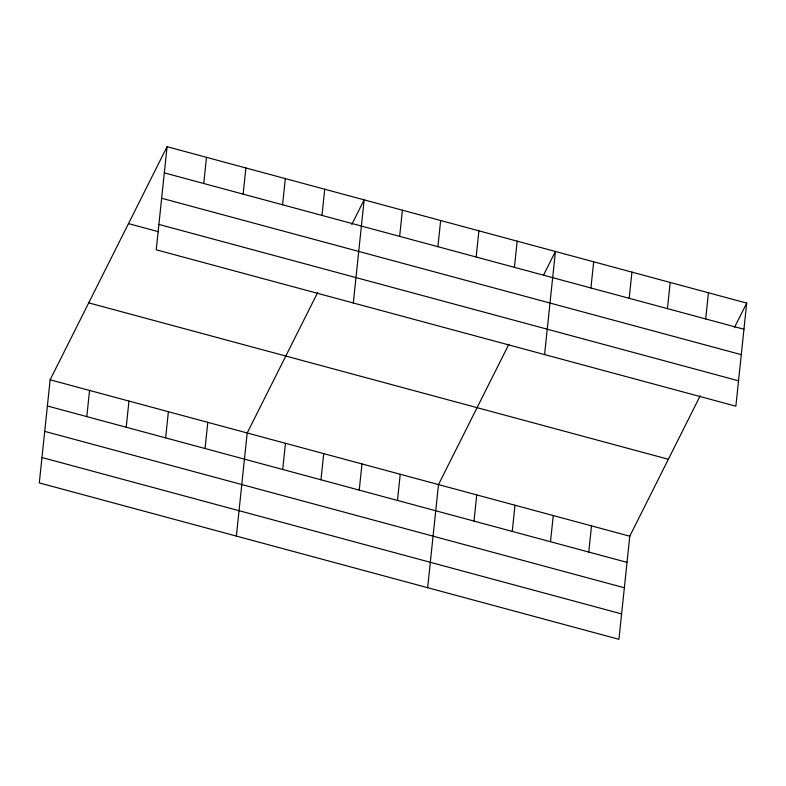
<?xml version="1.0" encoding="UTF-8"?>
<svg xmlns="http://www.w3.org/2000/svg" width="786" height="786" viewBox="0 0 786 786"><rect width="100%" height="100%" fill="white"/><g stroke="black" fill="none" stroke-linecap="round" stroke-linejoin="round"><path stroke-width="1.18" d="M167.064 146.697L156.227 249.801L735.863 406.195L746.7 303.091L167.064 146.697L50.137 379.805L39.3 482.909L618.936 639.303L629.773 536.199L700.159 395.869M86.804 416.609L89.555 390.436M126.212 427.25L128.963 401.066M165.63 437.881L168.381 411.707M203.731 183.511L206.482 157.328M205.048 448.511L207.799 422.337M243.149 194.142L245.9 167.968M236.37 536.081L247.207 432.978L317.603 292.647M282.567 204.773L285.318 178.599M282.714 469.468L285.465 443.294M321.975 215.413L324.726 189.239M320.973 479.794L323.724 453.62M353.307 302.983L364.144 199.87L351.814 224.442M359.231 490.12L361.982 463.937M399.652 236.37L402.403 210.196M397.48 500.436L400.231 474.263M437.9 246.696L440.651 220.512M427.653 587.692L438.49 484.589L508.886 344.258M476.159 257.012L478.91 230.838M473.997 521.079L476.748 494.905M514.417 267.338L517.168 241.155M512.246 531.405L514.997 505.231M544.58 354.594L555.417 251.481L543.627 274.982M550.505 541.731L553.256 515.547M590.925 287.981L593.676 261.807M588.763 552.047L591.514 525.873M629.183 298.297L631.934 272.123M667.442 308.623L670.193 282.449M705.69 318.949L708.441 292.765M734.37 327.664L746.7 303.091M164.313 172.871L743.949 329.265M161.651 198.259L741.277 354.653M158.9 224.413L738.535 380.807M128.482 223.617L158.625 231.752M88.72 302.875L668.355 459.27M50.137 379.805L629.773 536.199M47.386 405.979L627.022 562.373M44.714 431.367L624.349 587.761M41.972 457.521L621.598 613.915"/></g></svg>
